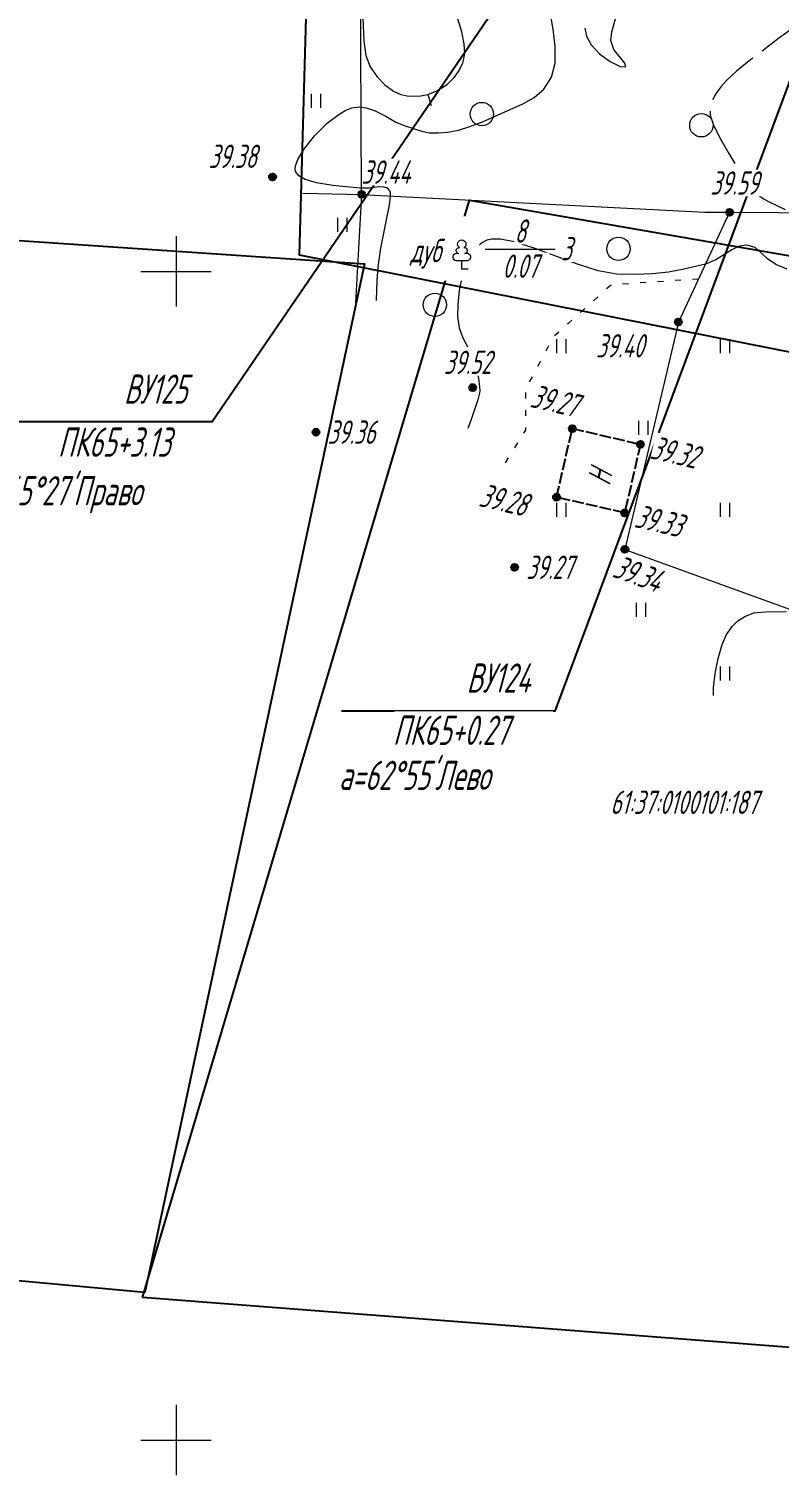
# Model space of a CAD drawing. Extents: x 2208637 to 2213412, y 575334 to 577367.
# Drawn here: x 2210993.7 to 2211025.8, y 576398.5 to 576460.4 of the extents above; entities that cross this region are included whole.
import ezdxf
from ezdxf.enums import TextEntityAlignment as Align

# ---------------------------------------------------------------- set-up
doc = ezdxf.new("R2010")
doc.units = 0
doc.header["$LTSCALE"] = 0.5
for name, pattern in [('2000_13', [1, 1, 0]), ('2000_366_2', [1.5, 0.5, -1]), ('500_329_3', [6, 5, -1])]:
    doc.linetypes.add(name, pattern=pattern)
doc.layers.get('0').update_dxf_attribs({"lineweight": 25})
for name, color, linetype, lineweight in [('ИИ_ГОРИЗОНТАЛИ_ОСН', 32, 'Continuous', 15), ('ИИ_ГРАНИЦЫ_ЗЕМЛЕПОЛЬЗОВАТЕЛЕЙ', 7, 'Continuous', 25), ('ИИ_КООРДИНАТНАЯ_СЕТКА', 3, 'Continuous', 25), ('ИИ_ОГРАДЫ', 7, 'Continuous', 25), ('ИИ_ОТМЕТКИ', 7, 'Continuous', 25), ('ИИ_СООРУЖЕНИЯ', 7, 'Continuous', 25), ('ИИ_ТРАССЫ_КЛС', 5, 'Continuous', 40), ('ИИ_УГОДЬЯ', 7, 'Continuous', 25)]:
    doc.layers.add(name, color=color, linetype=linetype, lineweight=lineweight)
doc.styles.add('BM431', font='', dxfattribs={"height": 1})
doc.styles.add('D431', font='', dxfattribs={"height": 1})
doc.styles.add('GOST 2.304', font='cs_gost2304.shx', dxfattribs={"width": 0.8, "oblique": 15})
doc.styles.get('BM431').set_extended_font_data('bm431', italic=True)
doc.styles.get('D431').set_extended_font_data('D431', italic=True)
doc.linetypes.add('2000_475_1', pattern='A,3,[1,Topography.shx,S=0.5,R=90,X=0,Y=0],0', length=3)
doc.linetypes.add('2000_485_1', pattern='A,34.5,[1,Topography.shx,S=1.5,R=120,X=0.5,Y=-0.87],-0.01,[1,Topography.shx,S=1.5,R=0,X=-0.25,Y=0.43],0,[3,Topography.shx,S=1,R=0,X=0.5,Y=0],-0.01,[1,Topography.shx,S=1.5,R=60,X=0.5,Y=-0.87],-1,34.5', length=70.02)

# ---------------------------------------------------------------- blocks, each defined once
blk = doc.blocks.new('500_12')
at = {"color": 0, "linetype": 'Continuous', "lineweight": -2, "flags": 128}
for points in [[(0, 3), (0, -3)], [(-3, 0), (3, 0)]]:
    blk.add_lwpolyline(points, dxfattribs=at)
at = {"color": 7, "linetype": 'Continuous', "lineweight": -2, "style": 'D431'}
blk.add_attdef('Вертикальная_подпись', (-0.5, 0.5), '', height=2, rotation=90, dxfattribs=at)
blk.add_attdef('Горизонтальная_подпись', (0.5, 0.5), '', height=2, dxfattribs=at)
blk = doc.blocks.new('500_329_6')
at = {"color": 0, "linetype": 'Continuous', "lineweight": -2}
blk.add_lwpolyline([(0, 0), (1, 0)], dxfattribs=at)
blk = doc.blocks.new('500_401')
at = {"color": 0, "linetype": 'Continuous', "lineweight": -2}
for points in [[(-0.4, 0), (-0.4, 1.2)], [(0.4, 0), (0.4, 1.2)]]:
    blk.add_lwpolyline(points, dxfattribs=at)
blk = doc.blocks.new('500_368')
at = {"color": 0, "linetype": 'Continuous', "lineweight": -2}
blk.add_circle((0, 0), 1, dxfattribs=at)
blk = doc.blocks.new('500_330_1')
at = {"linetype": 'Continuous', "lineweight": -2}
h = blk.add_hatch(color=0, dxfattribs=at)
h.dxf.hatch_style = 1
edge = h.paths.add_edge_path()
edge.add_arc((0, 0), 0.3, 0, 360)
at = {"color": 0, "linetype": 'Continuous', "lineweight": -2}
blk.add_circle((0, 0), 0.3, dxfattribs=at)
at = {"color": 0, "linetype": 'Continuous', "lineweight": -2, "style": 'GOST 2.304', "flags": 1}
for tag, p in [('Номер', (-1, -1)), ('Номер_рабочей_станции', (-1, -3.5))]:
    blk.add_attdef(tag, text='', height=2, dxfattribs=at).set_placement(p, align=Align.RIGHT)
at = {"color": 0, "linetype": 'Continuous', "lineweight": -2, "style": 'GOST 2.304'}
blk.add_attdef('Высота', (1, -1), '', height=2, dxfattribs=at)
at = {"color": 0, "linetype": 'Continuous', "lineweight": -2, "style": 'GOST 2.304', "flags": 1}
blk.add_attdef('Код', (0, -3.5), '', height=2, dxfattribs=at)
blk = doc.blocks.new('P765D02B024394AEB850A075B7AFD29')
at = {"color": 0, "linetype": '2000_485_1', "lineweight": -2, "flags": 128}
blk.add_lwpolyline([(2210998.66, 576406.31), (2210950.96, 576410.71), (2210952.04, 576418.7), (2210955.34, 576439.07), (2210959.17, 576464.9), (2210974.87, 576460.35), (2210979.13, 576452.28), (2211008.06, 576450.32)], close=True, dxfattribs=at)
at = {"color": 0, "lineweight": -2, "flags": 1}
for tag in ['Адрес (местоположение) участка', 'Дата постановки на учет', 'Тип объекта', 'Статус записи о ЗУ по справочнику', 'Кадастровый номер, обозначение, учетный номер объекта', 'Кадастровый номер квартала', 'Вид разрешенного использования по классификатору', 'Площадь, кв.м', 'Категория земель', 'Вид использования по документу', 'Кадастровая стоимость']:
    blk.add_attdef(tag, (0, 0), '', height=0.2, dxfattribs=at)
blk = doc.blocks.new('P01E64FADB9BB41969E1FE87911B0BA')
at = {"color": 0, "linetype": '2000_485_1', "lineweight": -2, "flags": 128}
blk.add_lwpolyline([(2210998.56, 576406.1), (2211012.56, 576453.05), (2211045.58, 576447.32), (2211031.33, 576408.68), (2211030.08, 576405.26), (2211026.85, 576403.92)], close=True, dxfattribs=at)
at = {"color": 0, "lineweight": -2, "flags": 1}
for tag in ['Адрес (местоположение) участка', 'Дата постановки на учет', 'Тип объекта', 'Статус записи о ЗУ по справочнику', 'Кадастровый номер, обозначение, учетный номер объекта', 'Кадастровый номер квартала', 'Вид разрешенного использования по классификатору', 'Площадь, кв.м', 'Категория земель', 'Вид использования по документу', 'Кадастровая стоимость']:
    blk.add_attdef(tag, (0, 0), '', height=0.2, dxfattribs=at)
blk = doc.blocks.new('PA04D7B2B89F342E48D71E0D4E6DE8A')
at = {"color": 0, "linetype": '2000_485_1', "lineweight": -2, "flags": 128}
blk.add_lwpolyline([(2211013.35, 576503.65), (2211005.97, 576475.61), (2211005.27, 576450.71), (2211037.64, 576444.3), (2211043.46, 576442.17), (2211050.25, 576458.83), (2211049.55, 576460.81), (2211037.73, 576475.04), (2211020.46, 576505.48)], close=True, dxfattribs=at)
at = {"color": 0, "lineweight": -2, "flags": 1}
for tag in ['Адрес (местоположение) участка', 'Дата постановки на учет', 'Тип объекта', 'Статус записи о ЗУ по справочнику', 'Кадастровый номер, обозначение, учетный номер объекта', 'Кадастровый номер квартала', 'Вид разрешенного использования по классификатору', 'Площадь, кв.м', 'Категория земель', 'Вид использования по документу', 'Кадастровая стоимость']:
    blk.add_attdef(tag, (0, 0), '', height=0.2, dxfattribs=at)
blk = doc.blocks.new('Лист 024_УС_ПК2+00-ПК8+57.26|2000_367_1')
at = {"color": 0, "linetype": 'Continuous', "lineweight": -2, "style": 'BM431'}
blk.add_attdef('Порода_деревьев_1', text='', height=2, dxfattribs=at).set_placement((-2, 2.25), align=Align.RIGHT)
at = {"color": 0, "linetype": 'Continuous', "lineweight": -2, "style": 'D431'}
blk.add_attdef('Расстояние_между_деревьями', text='', height=2, dxfattribs=at).set_placement((8.5, 1.75), align=Align.MIDDLE_LEFT)
at = {"color": 7, "linetype": 'Continuous', "lineweight": -2, "true_color": 0xffffff}
blk.add_wipeout([(-1.5, 4.5), (1.5, 4.5), (1.5, -1), (-1.5, -1)], dxfattribs=at)
at = {"color": 0, "linetype": 'Continuous', "lineweight": -2}
blk.add_lwpolyline([(0.56, 0), (0, 0), (0, 0.7), (-0.39, 0.7, -1.340077), (-0.26, 1.32, -0.944856), (-0.19, 1.84, -3.479234), (0.19, 1.84, -0.944856), (0.26, 1.32, -1.340077), (0.39, 0.7, 0), (0, 0.7, 0.669612)], format="xyb", dxfattribs=at)
blk.add_lwpolyline([(2, 1.7), (8, 1.7)], dxfattribs=at)
at = {"color": 0, "linetype": 'Continuous', "lineweight": -2, "style": 'D431'}
blk.add_attdef('Высота_древостоя', text='', height=2, dxfattribs=at).set_placement((5, 2.25), align=Align.CENTER)
at = {"color": 0, "linetype": 'Continuous', "lineweight": -2, "style": 'BM431'}
blk.add_attdef('Порода_деревьев_2', text='', height=2, dxfattribs=at).set_placement((-2, -0.75), align=Align.RIGHT)
at = {"color": 0, "linetype": 'Continuous', "lineweight": -2, "style": 'D431'}
blk.add_attdef('Средняя_толщина_стволов', text='', height=2, dxfattribs=at).set_placement((5, 1.25), align=Align.TOP_CENTER)

msp = doc.modelspace()

# ---------------------------------------------------------------- linework, layer by layer
at = {"layer": 'ИИ_ГОРИЗОНТАЛИ_ОСН', "color": 32, "linetype": '500_329_3', "lineweight": 20, "elevation": 39.75, "flags": 128}
msp.add_lwpolyline([(2211030.483, 576468.291), (2211030.356, 576468.572), (2211030.285, 576468.816), (2211030.131, 576469.065), (2211029.832, 576469.291), (2211029.222, 576469.692), (2211028.421, 576470.19), (2211027.548, 576470.709), (2211026.722, 576471.173), (2211026.176, 576471.453), (2211025.873, 576471.585), (2211025.737, 576471.626), (2211025.51, 576471.608), (2211025.359, 576471.551), (2211025.184, 576471.432), (2211023.76, 576470.168), (2211022.191, 576468.712), (2211021.444, 576467.98), (2211020.869, 576467.368), (2211020.572, 576466.969), (2211020.39, 576466.513), (2211020.289, 576466.078), (2211020.304, 576465.682), (2211020.469, 576465.347), (2211020.77, 576465.202), (2211021.327, 576465.105), (2211022.048, 576465.04), (2211024.298, 576464.927), (2211024.778, 576464.875), (2211025.662, 576464.68), (2211027.186, 576464.233), (2211027.471, 576464.074), (2211027.783, 576463.862), (2211028.237, 576463.526), (2211028.704, 576463.108), (2211029.001, 576462.745), (2211029.136, 576462.471), (2211029.168, 576462.291), (2211029.15, 576462.134), (2211029.096, 576462.002), (2211028.954, 576461.823), (2211028.667, 576461.61), (2211028.188, 576461.359), (2211027.618, 576461.096), (2211027.005, 576460.79), (2211026.395, 576460.408), (2211025.778, 576459.956), (2211024.529, 576459.003), (2211023.989, 576458.562), (2211023.567, 576458.186), (2211023.308, 576457.902), (2211023.096, 576457.594), (2211022.947, 576457.318), (2211022.868, 576457.028), (2211022.862, 576456.681), (2211022.988, 576456.291), (2211023.276, 576455.709), (2211023.657, 576455.037), (2211024.066, 576454.375), (2211024.434, 576453.825), (2211024.694, 576453.489), (2211024.94, 576453.251), (2211025.162, 576453.089), (2211025.408, 576452.955), (2211026.077, 576452.642), (2211026.428, 576452.513), (2211026.822, 576452.395), (2211027.3, 576452.267), (2211027.729, 576452.203), (2211029.162, 576452.089), (2211030.057, 576451.993), (2211030.996, 576451.841), (2211031.926, 576451.609), (2211032.79, 576451.274), (2211033.522, 576450.86), (2211034.118, 576450.414), (2211034.618, 576449.944), (2211035.496, 576448.968), (2211035.957, 576448.481), (2211037.079, 576447.492), (2211037.978, 576446.642), (2211038.42, 576446.288), (2211038.949, 576445.97), (2211039.632, 576445.682), (2211040.321, 576445.528), (2211041.17, 576445.462), (2211042.116, 576445.457), (2211044.884, 576445.539), (2211045.568, 576445.507), (2211046.026, 576445.401), (2211046.476, 576445.056), (2211046.816, 576444.592), (2211047.088, 576444.126), (2211047.281, 576443.831), (2211047.426, 576443.696), (2211047.528, 576443.661), (2211047.633, 576443.675), (2211047.725, 576443.722), (2211047.841, 576443.841), (2211047.961, 576444.078), (2211048.081, 576444.468), (2211048.196, 576444.924), (2211048.509, 576445.929), (2211049.798, 576450.534), (2211049.991, 576450.783), (2211049.952, 576450.858), (2211050.079, 576451.425), (2211050.233, 576451.953), (2211050.443, 576452.496), (2211050.708, 576452.869), (2211051.729, 576453.974), (2211052.292, 576454.628), (2211052.762, 576455.297), (2211053.006, 576455.816), (2211053.079, 576456.183), (2211053.063, 576456.412), (2211052.996, 576456.614), (2211052.881, 576456.796), (2211052.624, 576457.056), (2211052.147, 576457.379), (2211051.389, 576457.737), (2211050.521, 576458.037), (2211049.616, 576458.272), (2211048.749, 576458.434), (2211047.995, 576458.516), (2211047.426, 576458.508), (2211047.095, 576458.43), (2211046.815, 576458.291), (2211046.497, 576458.038), (2211045.803, 576457.294), (2211045.4, 576456.998), (2211044.882, 576456.846), (2211044.328, 576456.89), (2211043.689, 576457.091), (2211042.971, 576457.411), (2211041.321, 576458.252), (2211040.402, 576458.696), (2211039.428, 576459.103), (2211037.438, 576459.832), (2211035.67, 576460.445), (2211034.966, 576460.674), (2211034.435, 576460.833), (2211034.114, 576460.908), (2211033.796, 576460.904), (2211033.53, 576460.841), (2211033.283, 576460.802), (2211033.023, 576460.871), (2211032.779, 576461.069), (2211032.449, 576461.436), (2211032.087, 576461.923), (2211031.747, 576462.486), (2211031.482, 576463.076), (2211031.345, 576463.649)], dxfattribs=at)
at = {"layer": 'ИИ_ГОРИЗОНТАЛИ_ОСН', "elevation": 39.5, "flags": 128}
for points in [[(2211008.581, 576448.76), (2211008.612, 576449.631), (2211008.66, 576450.288), (2211008.763, 576450.999), (2211009.143, 576452.841), (2211009.182, 576453.176), (2211009.173, 576453.362), (2211009.145, 576453.451), (2211009.086, 576453.524), (2211009.001, 576453.579), (2211008.851, 576453.614), (2211008.612, 576453.6), (2211008.262, 576453.554), (2211007.868, 576453.562), (2211006.718, 576453.673), (2211006.011, 576453.783), (2211005.526, 576453.929), (2211005.261, 576454.084), (2211005.151, 576454.213), (2211005.119, 576454.286), (2211005.106, 576454.353), (2211005.117, 576454.509), (2211005.213, 576454.789), (2211005.466, 576455.219), (2211005.926, 576455.794), (2211006.474, 576456.334), (2211006.924, 576456.689), (2211007.242, 576456.883), (2211007.523, 576456.998), (2211007.831, 576457.037), (2211008.131, 576457.002), (2211008.52, 576456.872), (2211008.981, 576456.634), (2211009.412, 576456.389), (2211009.806, 576456.22), (2211010.52, 576455.996), (2211010.836, 576455.932), (2211011.237, 576455.92), (2211011.638, 576455.959), (2211012.085, 576456.048), (2211012.579, 576456.191), (2211013.12, 576456.392), (2211014.837, 576457.162), (2211015.32, 576457.437), (2211015.734, 576457.802), (2211016.07, 576458.315), (2211016.223, 576458.907), (2211016.23, 576459.618), (2211016.144, 576460.367), (2211015.905, 576461.645)], [(2211007.974, 576461.174), (2211008.035, 576459.86), (2211008.129, 576459.237), (2211008.314, 576458.752), (2211008.615, 576458.324), (2211008.94, 576457.975), (2211009.302, 576457.714), (2211009.625, 576457.574), (2211009.89, 576457.512), (2211010.178, 576457.489), (2211010.479, 576457.509), (2211010.777, 576457.571), (2211011.162, 576457.718), (2211011.602, 576457.997), (2211011.903, 576458.289), (2211012.091, 576458.545), (2211012.194, 576458.732), (2211012.271, 576458.915), (2211012.319, 576459.087), (2211012.353, 576459.356), (2211012.335, 576459.736), (2211012.23, 576460.249), (2211012.054, 576460.805)], [(2211017.489, 576460.406), (2211017.568, 576460.063), (2211017.762, 576459.696), (2211018.124, 576459.306), (2211018.584, 576458.972), (2211019.004, 576458.764), (2211019.247, 576458.748), (2211019.213, 576458.909), (2211018.741, 576459.498), (2211018.601, 576459.875), (2211018.649, 576460.253), (2211018.808, 576460.805)], [(2211026.148, 576450.093), (2211025.672, 576450.288), (2211025.307, 576450.535), (2211025.042, 576450.798), (2211024.778, 576451.014), (2211024.421, 576451.123), (2211024.093, 576451.078), (2211023.785, 576450.923), (2211023.097, 576450.488), (2211022.654, 576450.311), (2211021.674, 576450.073), (2211021.07, 576449.969), (2211020.396, 576449.892), (2211019.655, 576449.859), (2211018.851, 576449.881), (2211018.065, 576450.022), (2211017.177, 576450.303), (2211015.323, 576450.996), (2211014.472, 576451.266), (2211013.88, 576451.38), (2211013.508, 576451.382), (2211013.3, 576451.335), (2211013.113, 576451.238), (2211012.935, 576451.099), (2211012.706, 576450.84), (2211012.464, 576450.417), (2211012.252, 576449.812), (2211012.123, 576449.177), (2211012.061, 576448.576), (2211012.046, 576448.071), (2211012.113, 576447.581), (2211012.271, 576447.152), (2211012.66, 576446.428), (2211012.792, 576446.108), (2211012.886, 576445.709), (2211012.952, 576445.335), (2211013.005, 576444.903), (2211012.991, 576444.791), (2211012.911, 576444.506), (2211012.627, 576443.663), (2211012.485, 576443.28)], [(2211023.002, 576431.852), (2211022.995, 576432.199), (2211023.066, 576432.795), (2211023.198, 576433.443), (2211023.369, 576434.037), (2211023.56, 576434.469), (2211023.796, 576434.806), (2211024.042, 576435.05), (2211024.338, 576435.233), (2211024.721, 576435.385), (2211025.208, 576435.435), (2211026.125, 576435.444)]]:
    msp.add_lwpolyline(points, dxfattribs=at)
at = {"layer": 'ИИ_ОГРАДЫ', "linetype": '2000_475_1', "lineweight": 20, "flags": 128}
for points in [[(2211007.941, 576453.294), (2211007.898, 576462.801), (2211007.854, 576472.309), (2211005.275, 576485.473), (2211003.197, 576496.075), (2211001.163, 576506.46), (2211011.823, 576510.963), (2211019.32, 576514.13)], [(2211005.407, 576453.35), (2211007.941, 576453.294), (2211007.678, 576448.664)], [(2211007.941, 576453.294), (2211022.629, 576452.535), (2211023.69, 576452.529), (2211034.089, 576452.467), (2211040.326, 576452.43), (2211045.393, 576452.644)], [(2211023.69, 576452.529), (2211021.496, 576447.831), (2211019.209, 576438.105), (2211031.067, 576433.802), (2211036.575, 576431.137), (2211041.426, 576430.653), (2211039.764, 576426.313), (2211038.019, 576422.306), (2211036.61, 576419.07)]]:
    msp.add_lwpolyline(points, dxfattribs=at)
at = {"layer": 'ИИ_СООРУЖЕНИЯ', "linetype": '2000_13', "flags": 128}
msp.add_lwpolyline([(2211016.285, 576440.338), (2211016.961, 576443.274), (2211019.874, 576442.603), (2211019.198, 576439.667)], close=True, dxfattribs=at)
at = {"layer": 'ИИ_ТРАССЫ_КЛС', "lineweight": 25, "flags": 128}
for points in [[(2211041.011, 576497.758), (2211016.213, 576431.179), (2211007.086, 576431.179)], [(2211038.21, 576497.155), (2211001.547, 576443.569), (2210991.178, 576443.569)]]:
    msp.add_lwpolyline(points, dxfattribs=at)
at = {"layer": 'ИИ_УГОДЬЯ', "linetype": '2000_366_2', "lineweight": 20, "flags": 128}
msp.add_lwpolyline([(2211022.355, 576449.671), (2211018.618, 576449.418), (2211016.146, 576447.187), (2211014.949, 576444.956), (2211014.949, 576443.203), (2211013.985, 576441.649)], dxfattribs=at)

# ---------------------------------------------------------------- block references
at = {"layer": 'ИИ_ГОРИЗОНТАЛИ_ОСН', "xscale": 0.5, "yscale": 0.5, "zscale": 0.5, "rotation": 286.3667613450144}
msp.add_blockref('500_329_6', (2211010.777, 576457.571, 39.5), dxfattribs=at)
at = {"layer": 'ИИ_КООРДИНАТНАЯ_СЕТКА', "color": 3, "lineweight": 20, "xscale": 0.5, "yscale": 0.5, "zscale": 0.5}
for p in [(2211000, 576450), (2211000, 576400)]:
    msp.add_blockref('500_12', p, dxfattribs=at)
at = {"layer": 'ИИ_УГОДЬЯ', "lineweight": 20, "xscale": 0.5, "yscale": 0.5, "zscale": 0.5}
for name, p in [('500_401', (2211006, 576457)), ('500_368', (2211013.088, 576456.731)), ('500_368', (2211022.481, 576456.252)), ('500_401', (2211007.123, 576451.687)), ('500_368', (2211018.936, 576450.963)), ('500_368', (2211011.076, 576448.569)), ('500_401', (2211016.5, 576446.5)), ('500_401', (2211023.5, 576446.5)), ('500_401', (2211020, 576443)), ('500_401', (2211016.5, 576439.5)), ('500_401', (2211023.5, 576439.5)), ('500_401', (2211019.909, 576435.224)), ('500_401', (2211023.5, 576432.5))]:
    msp.add_blockref(name, p, dxfattribs=at)

# ---------------------------------------------------------------- wipeouts: each hides what was drawn before it
at = {"lineweight": 0}
for points in [[(2210991.576, 576439.901), (2211001.301, 576439.901), (2211001.301, 576441.423), (2210991.576, 576441.423)], [(2211007.036, 576427.726), (2211015.912, 576427.726), (2211015.912, 576429.248), (2211007.036, 576429.248)]]:
    msp.add_wipeout(points, dxfattribs=at).dxf.layer = 'ИИ_ТРАССЫ_КЛС'

# ---------------------------------------------------------------- next in the draw order: texts
at = {"layer": 'ИИ_ТРАССЫ_КЛС', "lineweight": 25, "style": 'GOST 2.304', "oblique": 15, "width": 0.8}
for s, p in [("а=65°27'Право", (2210991.504, 576439.989)), ("а=62°55'Лево", (2211006.965, 576427.813))]:
    msp.add_text(s, height=1.25, dxfattribs=at).set_placement(p)

# ---------------------------------------------------------------- next in the draw order: wipeouts: each hides what was drawn before it
at = {"lineweight": 0}
for points, layer in [([(2211018.638, 576426.715), (2211027.066, 576426.715), (2211027.066, 576427.913), (2211018.638, 576427.913)], 'ИИ_ГРАНИЦЫ_ЗЕМЛЕПОЛЬЗОВАТЕЛЕЙ'), ([(2211001.445, 576454.352), (2211004.253, 576454.352), (2211004.253, 576455.492), (2211001.445, 576455.492)], 'ИИ_ОТМЕТКИ'), ([(2211007.989, 576453.677), (2211010.716, 576453.677), (2211010.716, 576454.817), (2211007.989, 576454.817)], 'ИИ_ОТМЕТКИ'), ([(2211022.917, 576453.211), (2211025.725, 576453.211), (2211025.725, 576454.351), (2211022.917, 576454.351)], 'ИИ_ОТМЕТКИ'), ([(2211018.024, 576446.245), (2211020.892, 576446.245), (2211020.892, 576447.385), (2211018.024, 576447.385)], 'ИИ_ОТМЕТКИ'), ([(2211011.513, 576445.54), (2211014.345, 576445.54), (2211014.345, 576446.758), (2211011.513, 576446.758)], 'ИИ_ОТМЕТКИ'), ([(2211015.144, 576444.127), (2211017.9, 576443.492), (2211018.173, 576444.678), (2211015.418, 576445.313)], 'ИИ_ОТМЕТКИ'), ([(2211006.54, 576442.55), (2211009.268, 576442.55), (2211009.268, 576443.748), (2211006.54, 576443.748)], 'ИИ_ОТМЕТКИ'), ([(2211020.282, 576441.924), (2211023.041, 576441.288), (2211023.314, 576442.474), (2211020.555, 576443.11)], 'ИИ_ОТМЕТКИ'), ([(2211012.952, 576439.884), (2211015.689, 576439.253), (2211015.962, 576440.44), (2211013.226, 576441.07)], 'ИИ_ОТМЕТКИ'), ([(2211019.606, 576438.988), (2211022.342, 576438.357), (2211022.598, 576439.468), (2211019.862, 576440.099)], 'ИИ_ОТМЕТКИ'), ([(2211015.04, 576436.77), (2211017.868, 576436.77), (2211017.868, 576437.987), (2211015.04, 576437.987)], 'ИИ_ОТМЕТКИ'), ([(2211018.652, 576436.863), (2211021.159, 576435.953), (2211021.548, 576437.025), (2211019.041, 576437.935)], 'ИИ_ОТМЕТКИ'), ([(2211018.641, 576440.835), (2211018.832, 576441.661), (2211017.721, 576441.917), (2211017.53, 576441.091)], 'ИИ_СООРУЖЕНИЯ'), ([(2210997.833, 576444.249), (2211001.768, 576444.249), (2211001.768, 576445.771), (2210997.833, 576445.771)], 'ИИ_ТРАССЫ_КЛС'), ([(2210995.006, 576441.982), (2211001.541, 576441.982), (2211001.541, 576443.48), (2210995.006, 576443.48)], 'ИИ_ТРАССЫ_КЛС'), ([(2211012.496, 576431.889), (2211016.255, 576431.889), (2211016.255, 576433.411), (2211012.496, 576433.411)], 'ИИ_ТРАССЫ_КЛС'), ([(2211009.344, 576429.653), (2211016.129, 576429.653), (2211016.129, 576431.174), (2211009.344, 576431.174)], 'ИИ_ТРАССЫ_КЛС'), ([(2211014.479, 576451.153), (2211015.246, 576451.153), (2211015.246, 576452.293), (2211014.479, 576452.293)], 'ИИ_УГОДЬЯ'), ([(2211009.721, 576450.321), (2211011.662, 576450.321), (2211011.662, 576451.492), (2211009.721, 576451.492)], 'ИИ_УГОДЬЯ'), ([(2211016.529, 576450.403), (2211017.296, 576450.403), (2211017.296, 576451.543), (2211016.529, 576451.543)], 'ИИ_УГОДЬЯ'), ([(2211013.749, 576449.653), (2211015.976, 576449.653), (2211015.976, 576450.793), (2211013.749, 576450.793)], 'ИИ_УГОДЬЯ')]:
    msp.add_wipeout(points, dxfattribs=at).dxf.layer = layer

# ---------------------------------------------------------------- next in the draw order: block references
at = {"layer": 'ИИ_ГРАНИЦЫ_ЗЕМЛЕПОЛЬЗОВАТЕЛЕЙ'}
msp.add_blockref('PA04D7B2B89F342E48D71E0D4E6DE8A', (0, 0), dxfattribs=at)
ref = msp.add_blockref('P765D02B024394AEB850A075B7AFD29', (0, 0), dxfattribs=at)
ref.add_attrib('Кадастровый номер, обозначение, учетный номер объекта', '61:37:0100101:186', (2210973.343, 576433.905), dxfattribs={"layer": '0', "color": 0, "lineweight": -2, "height": 1, "style": 'GOST 2.304', "oblique": 15, "width": 0.8})
ref = msp.add_blockref('P01E64FADB9BB41969E1FE87911B0BA', (0, 0), dxfattribs=at)
ref.add_attrib('Кадастровый номер, обозначение, учетный номер объекта', '61:37:0100101:187', (2211018.588, 576426.785), dxfattribs={"layer": '0', "color": 0, "lineweight": -2, "height": 1, "style": 'GOST 2.304', "oblique": 15, "width": 0.8})
at = {"layer": 'ИИ_ОТМЕТКИ'}
ref = msp.add_blockref('500_330_1', (2211004.13, 576454.04, 39.38), dxfattribs=dict(at, xscale=0.5, yscale=0.5, zscale=0.5))
ref.add_attrib('Высота', '39.38', (2211001.395, 576454.422), dxfattribs={"layer": '0', "color": 0, "linetype": 'Continuous', "lineweight": -2, "height": 1, "style": 'GOST 2.304', "oblique": 15, "width": 0.8})
ref = msp.add_blockref('500_330_1', (2211007.941, 576453.294, 39.441), dxfattribs=dict(at, xscale=0.5, yscale=0.5, zscale=0.5))
ref.add_attrib('Высота', '39.44', (2211007.939, 576453.747), dxfattribs={"layer": '0', "color": 0, "linetype": 'Continuous', "lineweight": -2, "height": 1, "style": 'GOST 2.304', "oblique": 15, "width": 0.8})
ref = msp.add_blockref('500_330_1', (2211023.69, 576452.529, 39.59), dxfattribs=dict(at, xscale=0.5, yscale=0.5, zscale=0.5))
ref.add_attrib('Высота', '39.59', (2211022.867, 576453.281), dxfattribs={"layer": '0', "color": 0, "linetype": 'Continuous', "lineweight": -2, "height": 1, "style": 'GOST 2.304', "oblique": 15, "width": 0.8})
ref = msp.add_blockref('500_330_1', (2211021.496, 576447.831, 39.399), dxfattribs=dict(at, xscale=0.5, yscale=0.5, zscale=0.5))
ref.add_attrib('Высота', '39.40', (2211017.974, 576446.315), dxfattribs={"layer": '0', "color": 0, "linetype": 'Continuous', "lineweight": -2, "height": 1, "style": 'GOST 2.304', "oblique": 15, "width": 0.8})
ref = msp.add_blockref('500_330_1', (2211012.696, 576445.03, 39.518), dxfattribs=dict(at, xscale=0.5, yscale=0.5, zscale=0.5))
ref.add_attrib('Высота', '39.52', (2211011.463, 576445.61), dxfattribs={"layer": '0', "color": 0, "linetype": 'Continuous', "lineweight": -2, "height": 1, "style": 'GOST 2.304', "oblique": 15, "width": 0.8})
ref = msp.add_blockref('500_330_1', (2211016.961, 576443.274, 39.272), dxfattribs=dict(at, xscale=0.4999999999999998, yscale=0.4999999999999998, zscale=0.4999999999999998, rotation=347.0232772306389))
ref.add_attrib('Высота', '39.27', (2211015.111, 576444.206), dxfattribs={"layer": '0', "color": 0, "linetype": 'Continuous', "lineweight": -2, "height": 1, "rotation": 347.02328, "style": 'GOST 2.304', "oblique": 15, "width": 0.8})
ref = msp.add_blockref('500_330_1', (2211005.99, 576443.12, 39.36), dxfattribs=dict(at, xscale=0.5, yscale=0.5, zscale=0.5))
ref.add_attrib('Высота', '39.36', (2211006.49, 576442.62, 39.36), dxfattribs={"layer": '0', "color": 0, "linetype": 'Continuous', "lineweight": -2, "height": 1, "style": 'GOST 2.304', "oblique": 15, "width": 0.8})
ref = msp.add_blockref('500_330_1', (2211019.874, 576442.603, 39.316), dxfattribs=dict(at, xscale=0.4999999999999998, yscale=0.4999999999999998, zscale=0.4999999999999998, rotation=347.0232772306389))
ref.add_attrib('Высота', '39.32', (2211020.249, 576442.003, -26.211), dxfattribs={"layer": '0', "color": 0, "linetype": 'Continuous', "lineweight": -2, "height": 1, "rotation": 347.02328, "style": 'GOST 2.304', "oblique": 15, "width": 0.8})
ref = msp.add_blockref('500_330_1', (2211016.285, 576440.338, 39.279), dxfattribs=dict(at, xscale=0.4999999999999998, yscale=0.4999999999999998, zscale=0.4999999999999998, rotation=347.0232772306389))
ref.add_attrib('Высота', '39.28', (2211012.919, 576439.963), dxfattribs={"layer": '0', "color": 0, "linetype": 'Continuous', "lineweight": -2, "height": 1, "rotation": 347.02328, "style": 'GOST 2.304', "oblique": 15, "width": 0.8})
ref = msp.add_blockref('500_330_1', (2211019.198, 576439.667, 39.328), dxfattribs=dict(at, xscale=0.4999999999999998, yscale=0.4999999999999998, zscale=0.4999999999999998, rotation=347.0232772306389))
ref.add_attrib('Высота', '39.33', (2211019.573, 576439.067, -26.219), dxfattribs={"layer": '0', "color": 0, "linetype": 'Continuous', "lineweight": -2, "height": 1, "rotation": 347.02328, "style": 'GOST 2.304', "oblique": 15, "width": 0.8})
ref = msp.add_blockref('500_330_1', (2211014.49, 576437.34, 39.27), dxfattribs=dict(at, xscale=0.5, yscale=0.5, zscale=0.5))
ref.add_attrib('Высота', '39.27', (2211014.99, 576436.84, 39.27), dxfattribs={"layer": '0', "color": 0, "linetype": 'Continuous', "lineweight": -2, "height": 1, "style": 'GOST 2.304', "oblique": 15, "width": 0.8})
ref = msp.add_blockref('500_330_1', (2211019.209, 576438.105, 39.339), dxfattribs=dict(at, xscale=0.5, yscale=0.5, zscale=0.5, rotation=340.0559295983509))
ref.add_attrib('Высота', '39.34', (2211018.629, 576436.946), dxfattribs={"layer": '0', "color": 0, "linetype": 'Continuous', "lineweight": -2, "height": 1, "rotation": 340.05593, "style": 'GOST 2.304', "oblique": 15, "width": 0.8})

# ---------------------------------------------------------------- next in the draw order: texts
at = {"layer": 'ИИ_СООРУЖЕНИЯ', "ltscale": 0.5, "style": 'GOST 2.304', "oblique": 15, "width": 0.8}
msp.add_text('Н', height=1, rotation=77.02328, dxfattribs=at).set_placement((2211018.562, 576440.802))
at = {"layer": 'ИИ_ТРАССЫ_КЛС', "lineweight": 25, "style": 'GOST 2.304', "oblique": 15, "width": 0.8}
for s, p in [('ВУ125', (2210997.771, 576444.337)), ('ПК65+3.13', (2210994.944, 576442.07)), ('ВУ124', (2211012.433, 576431.977)), ('ПК65+0.27', (2211009.281, 576429.74))]:
    msp.add_text(s, height=1.25, dxfattribs=at).set_placement(p)

# ---------------------------------------------------------------- next in the draw order: block references
at = {"layer": 'ИИ_УГОДЬЯ', "lineweight": 20, "ltscale": 0.5}
ref = msp.add_blockref('Лист 024_УС_ПК2+00-ПК8+57.26|2000_367_1', (2211012.229, 576450.098), dxfattribs=dict(at, xscale=0.5, yscale=0.5, zscale=0.5))
ref.add_attrib('Порода_деревьев_1', 'дуб', dxfattribs={"layer": '0', "color": 0, "linetype": 'Continuous', "lineweight": -2, "height": 1, "style": 'GOST 2.304', "oblique": 15, "width": 0.8}).set_placement((2211011.329, 576450.391), align=Align.RIGHT)
ref.add_attrib('Высота_древостоя', '8', dxfattribs={"layer": '0', "color": 0, "linetype": 'Continuous', "lineweight": -2, "height": 1, "style": 'GOST 2.304', "oblique": 15, "width": 0.8}).set_placement((2211014.729, 576451.223), align=Align.CENTER)
ref.add_attrib('Средняя_толщина_стволов', '0.07', dxfattribs={"layer": '0', "color": 0, "linetype": 'Continuous', "lineweight": -2, "height": 1, "style": 'GOST 2.304', "oblique": 15, "width": 0.8}).set_placement((2211014.729, 576450.723), align=Align.TOP_CENTER)
ref.add_attrib('Расстояние_между_деревьями', '3', dxfattribs={"layer": '0', "color": 0, "linetype": 'Continuous', "lineweight": -2, "height": 1, "style": 'GOST 2.304', "oblique": 15, "width": 0.8}).set_placement((2211016.479, 576450.973), align=Align.MIDDLE_LEFT)

doc.saveas('drawing.dxf')
